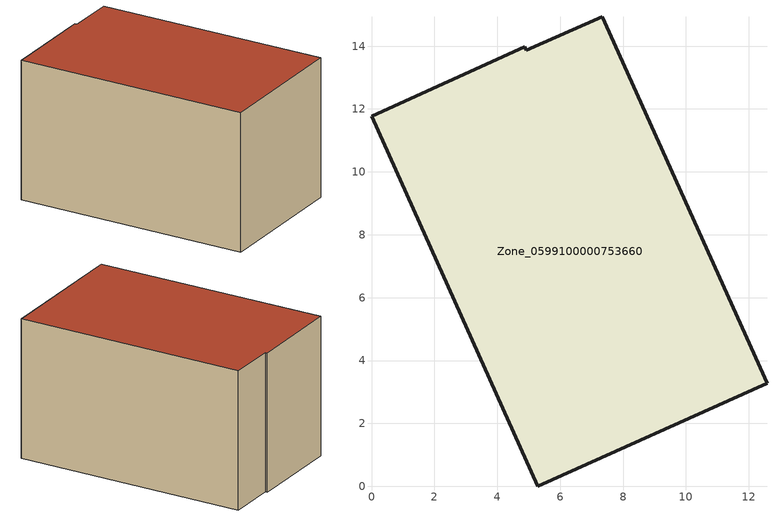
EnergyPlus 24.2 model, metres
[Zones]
Zone_0599100000753660
 floor ground (C_G): 7.34,14.94 12.58,3.28 5.29,0 0,11.78 4.88,13.97 4.92,13.87 z0
 wall outside (C_F): 5.29,0 12.58,3.28 7.34,14.94 4.92,13.87 4.88,13.97 0,11.78 5.29,0 z0:7.72
 roof outside (C_R): 12.58,3.28 7.34,14.94 4.92,13.87 4.88,13.97 0,11.78 5.29,0 z7.72
[BUILDING]
Pand.0599100000753660: North Axis=0; Terrain=City; Loads Convergence Tolerance Value=0.04; Temperature Convergence Tolerance Value=0.4; Solar Distribution=FullExterior; Maximum Number of Warmup Days=25; Minimum Number of Warmup Days=1
[Site:Location]
Rotterdam.The.Hague.AP_ZH_NLD Design_Conditions: Latitude=51.96; Longitude=4.45; Time Zone=1; Elevation=-4.5
[SITE:GROUNDTEMPERATURE:BUILDINGSURFACE]
18, 18, 18, 18, 18, 18, 18, 18, 18, 18, 18, 18
[MATERIAL] Thermal Absorptance=0.9; Solar Absorptance=0.7; Visible Absorptance=0.7
Name | Roughness | Thickness | Conductivity | Density | Specific Heat
G.D.2006-2014 | MediumSmooth | 0.15 | 0.06 | 540 | 1210
F.D.2006-2014 | Rough | 0.3 | 0.12 | 1920 | 840
R.D.2006-2014 | MediumRough | 0.2 | 0.08 | 1500 | 1000
[CONSTRUCTION]
C_G: G.D.2006-2014
C_F: F.D.2006-2014
C_R: R.D.2006-2014
[ZONE]
Zone_0599100000753660: Type=1; Multiplier=1; Ceiling Height=Autocalculate; Volume=Autocalculate; Floor Area=autocalculate; Part of Total Floor Area=Yes
[ZONEINFILTRATION:DESIGNFLOWRATE]
Infil_Zone_0599100000753660: Zone or ZoneList or Space or SpaceList=Zone_0599100000753660; Schedule=AlwaysOn; Design Flow Rate Calculation Method=Flow/Area; Flow Rate per Floor Area=0.0021; Constant Term Coefficient=1; Temperature Term Coefficient=0; Velocity Term Coefficient=0; Velocity Squared Term Coefficient=0
[HVACTEMPLATE:ZONE:IDEALLOADSAIRSYSTEM]
Zone_0599100000753660: Maximum Heating Supply Air Temperature=50; Minimum Cooling Supply Air Temperature=13; Maximum Heating Supply Air Humidity Ratio=0.0156; Minimum Cooling Supply Air Humidity Ratio=0.0077; Heating Limit=NoLimit; Cooling Limit=NoLimit; Dehumidification Control Type=ConstantSensibleHeatRatio; Cooling Sensible Heat Ratio=0.7; Dehumidification Setpoint=60; Humidification Control Type=None; Humidification Setpoint=30; Outdoor Air Method=None; Outdoor Air Flow Rate per Person=0.00944; Outdoor Air Flow Rate per Zone Floor Area=0; Outdoor Air Flow Rate per Zone=0; Demand Controlled Ventilation Type=None; Outdoor Air Economizer Type=NoEconomizer; Heat Recovery Type=None; Sensible Heat Recovery Effectiveness=0.7; Latent Heat Recovery Effectiveness=0.65
[ZONECONTROL:THERMOSTAT]
ThermostatControl_Zone_0599100000753660: Zone or ZoneList=Zone_0599100000753660; Control Type Schedule=DualSetpointControlType; Control 1=Thermostat_Zone_0599100000753660; Temperature Difference Between Cutout And Setpoint=0
[THERMOSTATSETPOINT:DUALSETPOINT]
Thermostat_Zone_0599100000753660: Heating Setpoint Temperature Schedule=HeatingSetpoint_Zone_0599100000753660; Cooling Setpoint Temperature Schedule=CoolingSetpoint_Zone_0599100000753660
[SCHEDULE:COMPACT]
HeatingSetpoint_Zone_0599100000753660: Through: 12/31, For: AllDays, Until: 24:00, 21
CoolingSetpoint_Zone_0599100000753660: Through: 12/31, For: AllDays, Until: 24:00, 24
DualSetpointControlType: Through: 12/31, For: AllDays, Until: 24:00, 4
AlwaysOn: Through: 12/31, For: AllDays, Until: 24:00, 1
